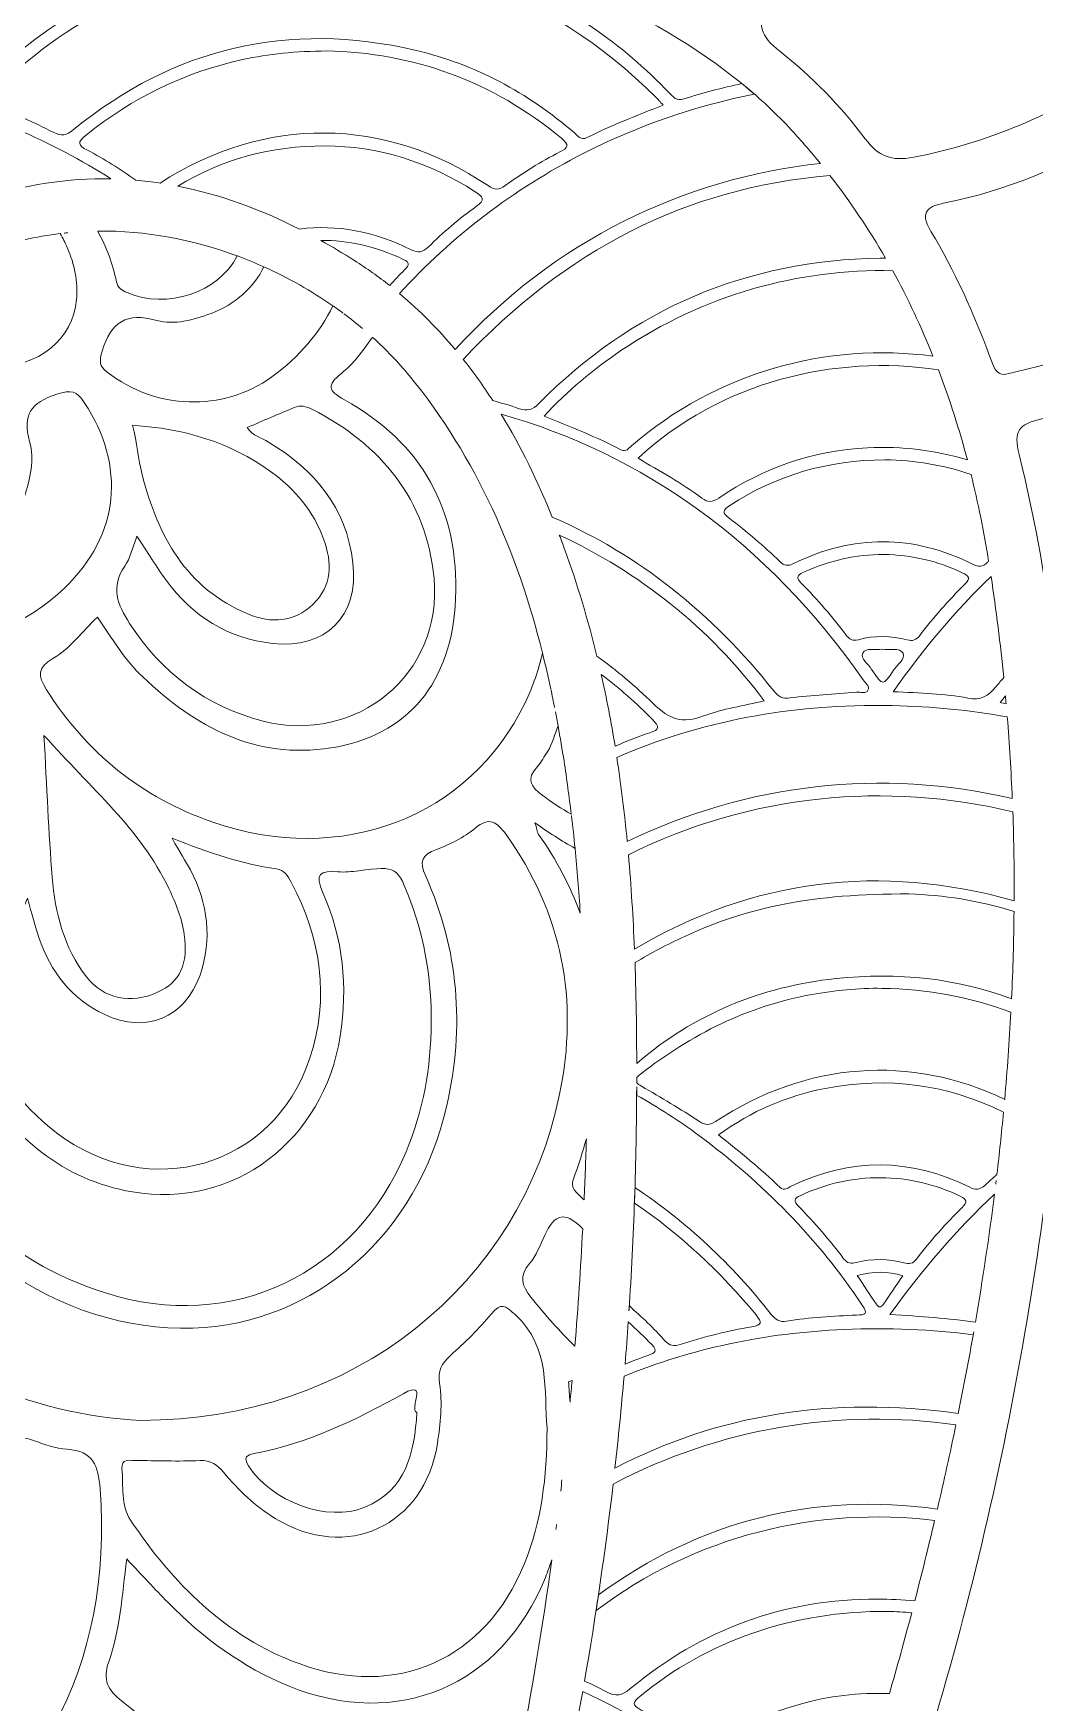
# Model space of a CAD drawing. Extents: x 43 to 1977, y -756 to -266.
# Drawn here: x 237.9 to 303.4, y -613.5 to -504.3 of the extents above; entities that cross this region are included whole.
import ezdxf

# ---------------------------------------------------------------- set-up
doc = ezdxf.new("R2010")
doc.units = 0
doc.header["$MEASUREMENT"] = 0
doc.layers.add('Layer 1', color=7, linetype='Continuous')

# ---------------------------------------------------------------- blocks, each defined once
blk = doc.blocks.new('block 2')
at = {"layer": 'Layer 1', "lineweight": 0}
for points, knots in [([(396.39, -647.33), (389.88, -635.7), (382.91, -624.35), (373.46, -614.88), (367.15, -608.55), (361.46, -601.71), (355.55, -595.05), (346.18, -584.48), (336.35, -574.42), (324.2, -566.94), (322.47, -565.88), (320.72, -565.14), (318.69, -565.27), (317.13, -565.37), (316.17, -564.82), (315.79, -563.23), (315.3, -561.18), (313.93, -560.33), (311.85, -560.49), (310.51, -560.58), (309.14, -560.38), (307.85, -560.64), (305.8, -561.06), (305.25, -560.43), (305.28, -558.37), (305.42, -549.42), (304.5, -540.56), (302.34, -531.86), (301.95, -530.29), (302.35, -529.86), (303.75, -529.54), (308.65, -528.4), (313.2, -526.38), (317.65, -524.08), (319.41, -523.16), (320.13, -521.99), (319.89, -520.04), (319.67, -518.27), (319.84, -516.54), (320.44, -514.79), (326.49, -497.07), (332.96, -479.54), (340.94, -462.57), (342.74, -458.75), (345, -455.77), (348.53, -453.31), (362.49, -443.55), (373.95, -431.49), (381.2, -415.86), (384.47, -408.81), (384.35, -410.4), (378.3, -406.69), (376.18, -405.39), (375.1, -405.7), (373.96, -407.93), (365.8, -423.91), (354.76, -437.7), (341.71, -449.93), (340.49, -451.07), (339.53, -451.33), (337.99, -450.58), (334.59, -448.93), (334.48, -449.04), (332.73, -452.39), (325.48, -466.3), (320.62, -481.1), (316.57, -496.19), (315.52, -500.08), (314.55, -503.99), (313.48, -508.13), (311.31, -505.4), (311.3, -505.39), (308.73, -507), (304.62, -509.58), (300.25, -511.49), (295.45, -512.41), (294, -512.69), (293.14, -512.36), (292.28, -511.21), (290.68, -509.07), (288.8, -507.13), (286.69, -505.48), (285.46, -504.51), (285.17, -503.71), (285.83, -502.15), (287.71, -497.68), (288.78, -492.96), (288.64, -488.09), (288.03, -466.93), (277.73, -451.71), (259.67, -441.37), (258.02, -440.43), (256.92, -439.45), (256.43, -437.52), (255.55, -434.07), (254.23, -430.73), (252.58, -427.57), (251.89, -426.24), (252.1, -425.6), (253.24, -424.75), (266.87, -414.69), (277.51, -401.96), (286.13, -387.51), (297.48, -368.5), (305.05, -348.18), (306.54, -325.91), (307.37, -313.44), (306.04, -301.27), (299.69, -290.19), (291.56, -276), (278.41, -270.64), (262.82, -269.83), (261.99, -269.79), (261.2, -269.94), (260.81, -270.82), (260.44, -271.67), (260.75, -272.38), (261.37, -272.99), (261.75, -273.37), (262.15, -273.73), (262.53, -274.1), (269.79, -281.18), (276.31, -288.82), (280.51, -298.17), (284.01, -305.98), (285.41, -314.09), (283.82, -322.64), (282.69, -322.48), (282.14, -321.72), (281.42, -321.23), (278.41, -319.21), (275.25, -317.67), (271.47, -317.9), (268.25, -318.1), (267.69, -319.01), (269.16, -321.93), (272.76, -329.11), (275.98, -336.45), (277.81, -344.31), (280.82, -357.18), (278.54, -368.87), (269.84, -379.61), (269.39, -378.4), (269.14, -377.56), (268.77, -376.78), (266.23, -371.38), (262.43, -367.55), (256.17, -366.88), (255.2, -366.78), (254.13, -366.82), (253.5, -367.73), (252.83, -368.72), (253.43, -369.59), (253.97, -370.43), (262.45, -383.65), (261.31, -402.28), (247.13, -416.02), (246.04, -417.07), (245.41, -417.04), (244.33, -416.02), (239.47, -411.41), (233.62, -409.02), (226.95, -408.81), (222.5, -408.67), (218.04, -408.7), (213.58, -408.81), (206.81, -408.97), (200.87, -411.36), (195.95, -416.05), (194.82, -417.12), (194.2, -416.98), (193.16, -415.97), (179.26, -402.53), (177.74, -383.97), (186.36, -370.37), (187.78, -368.14), (187.01, -366.81), (184.35, -366.89), (180.98, -366.98), (178.2, -368.49), (175.78, -370.76), (173.26, -373.11), (171.77, -376.09), (170.68, -379.31), (169.64, -379.02), (169.34, -378.2), (168.89, -377.58), (162.12, -368.17), (159.87, -357.78), (162.1, -346.4), (163.81, -337.65), (167.33, -329.59), (171.3, -321.68), (172.6, -319.08), (172.03, -318.15), (169.1, -317.93), (165.33, -317.64), (162.17, -319.17), (159.14, -321.18), (158.36, -321.7), (157.81, -322.66), (156.6, -322.58), (156.45, -321.7), (156.28, -320.83), (156.17, -319.96), (156.07, -319.16), (156.01, -318.36), (155.97, -317.56), (155.46, -305.63), (160.07, -295.5), (166.99, -286.18), (170.35, -281.66), (174.18, -277.55), (178.26, -273.67), (179.03, -272.94), (180, -272.24), (179.54, -270.98), (179.02, -269.52), (177.7, -269.81), (176.57, -269.88), (174.97, -269.98), (173.37, -270.13), (171.78, -270.35), (154.95, -272.67), (143.06, -281.36), (137.24, -297.58), (132.39, -311.08), (132.54, -324.98), (135.38, -338.76), (142.52, -373.37), (158.86, -402.6), (186.97, -424.67), (188.18, -425.62), (188.43, -426.28), (187.69, -427.7), (186, -430.94), (184.72, -434.38), (183.77, -437.91), (183.37, -439.4), (182.63, -440.34), (181.22, -441.05), (176, -443.66), (171.22, -446.99), (167.28, -451.3), (153.69, -466.15), (147.48, -482.86), (154.88, -502.78), (155.28, -503.86), (155.02, -504.38), (154.24, -505.01), (151.94, -506.86), (149.84, -508.94), (148.08, -511.3), (147.19, -512.5), (146.26, -512.65), (144.87, -512.39), (140.15, -511.52), (135.83, -509.7), (131.81, -507.13), (130.02, -505.99), (128.37, -504.81), (127.09, -508.54), (126.57, -506.6), (126.27, -505.51), (125.99, -504.42), (121.53, -486.67), (116.29, -469.2), (107.91, -452.82), (105.97, -449.02), (105.96, -448.95), (102.12, -450.66), (100.79, -451.25), (99.94, -451.18), (98.83, -450.14), (86.64, -438.73), (76.14, -425.98), (68.11, -411.28), (64.09, -403.9), (65.61, -404.95), (58.56, -408.72), (57.09, -409.51), (56.66, -410.46), (57.38, -411.98), (58.62, -414.55), (59.71, -417.19), (61.04, -419.7), (68.94, -434.56), (80.75, -445.78), (94.41, -455.22), (95.88, -456.24), (96.86, -457.44), (97.62, -459), (106.15, -476.4), (113.06, -494.44), (119.21, -512.79), (120.07, -515.36), (120.82, -517.89), (120.51, -520.62), (120.34, -522.17), (121.02, -523.09), (122.35, -523.81), (126.83, -526.26), (131.43, -528.4), (136.44, -529.46), (138.14, -529.82), (138.45, -530.43), (138.03, -532.16), (136.16, -539.71), (135.36, -547.42), (135.11, -555.2), (135.05, -556.97), (135.6, -559.25), (134.71, -560.37), (133.73, -561.59), (131.41, -560.25), (129.66, -560.49), (128.21, -560.69), (126.1, -559.97), (125.54, -561.59), (124.44, -564.82), (122.3, -565.59), (119.29, -565.49), (118.12, -565.45), (117.16, -566.34), (116.18, -566.94), (105.01, -573.74), (95.78, -582.77), (87.13, -592.43), (82.44, -597.68), (78.39, -603.58), (73.27, -608.36), (61.72, -619.15), (52.75, -631.79), (45, -645.42), (42.5, -649.82), (42.52, -649.83), (46.95, -651.99), (47.76, -652.38), (48.55, -652.78), (49.35, -653.17), (52.41, -654.62), (52.66, -654.52), (54.14, -651.37), (60.08, -638.66), (66.78, -626.42), (75.19, -615.14), (76.73, -613.07), (77.75, -612.92), (79.74, -614.46), (82.88, -616.89), (82.96, -616.73), (85.4, -613.61), (96.11, -599.95), (107.77, -587.21), (121.87, -576.93), (123.56, -575.7), (125.17, -573.16), (127.73, -575.79), (128.01, -576.07), (128.77, -575.86), (129.3, -575.94), (130.71, -576.14), (132.12, -576.35), (133.53, -576.6), (135.27, -576.91), (136.13, -577.7), (136.37, -579.74), (138.37, -596.53), (142.37, -612.86), (148.31, -628.7), (148.97, -630.45), (150.51, -632.5), (150.05, -633.89), (149.47, -635.7), (146.68, -635.19), (144.88, -635.6), (142.32, -636.2), (140.86, -637.34), (140.95, -640.05), (141.01, -641.54), (140.08, -642.08), (138.86, -642.36), (136.31, -642.95), (134.46, -644.52), (132.74, -646.41), (128.35, -651.25), (124.47, -656.46), (120.97, -661.96), (110.43, -678.54), (103.23, -696.88), (93.83, -714.07), (88.3, -724.19), (85.54, -735.47), (82.73, -746.63), (82.17, -748.87), (82.83, -750.02), (85.15, -750.3), (86.92, -750.52), (88.68, -750.84), (90.42, -751.23), (92.48, -751.7), (93.39, -750.84), (93.71, -748.87), (94.22, -745.7), (94.82, -742.55), (95.45, -739.41), (97.85, -727.5), (101.07, -715.84), (105.71, -704.6), (106.34, -703.07), (107.02, -702.38), (108.63, -703.28), (109.17, -703.58), (109.82, -703.65), (110.38, -703.93), (112.62, -705.04), (113.86, -704.46), (114.83, -702.04), (118.38, -693.18), (122.51, -684.58), (127.17, -676.25), (132.07, -667.52), (137.51, -659.16), (143.95, -651.49), (144.4, -650.97), (144.73, -649.5), (145.79, -650.58), (146.76, -651.54), (147.69, -651.31), (148.73, -651.1), (150.94, -650.67), (153.16, -650.67), (155.39, -650.71), (157.47, -650.75), (158.74, -651.56), (159.79, -653.47), (164, -661.15), (168.94, -668.35), (174.92, -674.79), (183.52, -684.06), (193.42, -691.21), (206.1, -693.86), (211.04, -694.9), (216.05, -694.24), (221, -694.58), (232.11, -695.34), (242.2, -692.7), (251.48, -686.69), (263.45, -678.94), (272.28, -668.22), (279.02, -655.9), (281.64, -651.11), (284.9, -650.1), (289.58, -650.79), (290.37, -650.91), (291.15, -651.1), (291.95, -651.17), (292.56, -651.23), (293.48, -651.43), (293.74, -651.12), (295.24, -649.31), (295.87, -650.81), (296.66, -651.76), (308.75, -666.31), (317.39, -682.86), (324.76, -700.15), (326.78, -704.9), (326.15, -705.56), (331.77, -703.24), (333.24, -702.63), (334, -702.87), (334.54, -704.43), (335.97, -708.55), (337.64, -712.59), (339.01, -716.73), (342.43, -727.07), (344.74, -737.7), (346.53, -748.43), (346.91, -750.73), (347.79, -751.82), (350.26, -751.17), (351.8, -750.77), (353.4, -750.51), (354.99, -750.33), (357.4, -750.06), (358.18, -748.96), (357.57, -746.54), (355.12, -736.85), (352.68, -727.11), (348.36, -718.09), (341.13, -703), (333.5, -688.09), (325.88, -673.19), (321.48, -664.6), (316.3, -656.48), (310.04, -649.11), (307.51, -646.14), (305.16, -642.91), (300.92, -642.12), (299.94, -641.94), (299.34, -641.22), (299.43, -640.19), (299.7, -637.07), (297.87, -635.96), (295.17, -635.56), (294.12, -635.4), (293.1, -634.93), (292.05, -634.89), (290.06, -634.8), (289.98, -634.04), (290.64, -632.37), (297.26, -615.82), (301.6, -598.68), (303.98, -581.02), (304.53, -576.94), (304.59, -577.02), (308.77, -576.2), (310.33, -575.9), (312.43, -576.6), (313.36, -575.36), (314.72, -573.53), (315.49, -574.64), (316.51, -575.36), (331.47, -586.03), (343.77, -599.37), (355.02, -613.75), (357.36, -616.74), (357.34, -616.75), (360.54, -614.56), (360.84, -614.36), (361.17, -614.2), (361.42, -613.96), (362.7, -612.72), (363.55, -613.1), (364.56, -614.44), (368.14, -619.23), (371.55, -624.13), (374.64, -629.24), (378.85, -636.19), (382.56, -643.4), (386.02, -650.74), (387.9, -654.71), (387.89, -654.72), (391.91, -652.76), (392.95, -652.25), (393.96, -651.67), (395.03, -651.23), (397, -650.42), (397.54, -649.37), (396.39, -647.33)], [0, 0, 0, 0, 1, 1, 1, 2, 2, 2, 3, 3, 3, 4, 4, 4, 5, 5, 5, 6, 6, 6, 7, 7, 7, 8, 8, 8, 9, 9, 9, 10, 10, 10, 11, 11, 11, 12, 12, 12, 13, 13, 13, 14, 14, 14, 15, 15, 15, 16, 16, 16, 17, 17, 17, 18, 18, 18, 19, 19, 19, 20, 20, 20, 21, 21, 21, 22, 22, 22, 23, 23, 23, 24, 24, 24, 25, 25, 25, 26, 26, 26, 27, 27, 27, 28, 28, 28, 29, 29, 29, 30, 30, 30, 31, 31, 31, 32, 32, 32, 33, 33, 33, 34, 34, 34, 35, 35, 35, 36, 36, 36, 37, 37, 37, 38, 38, 38, 39, 39, 39, 40, 40, 40, 41, 41, 41, 42, 42, 42, 43, 43, 43, 44, 44, 44, 45, 45, 45, 46, 46, 46, 47, 47, 47, 48, 48, 48, 49, 49, 49, 50, 50, 50, 51, 51, 51, 52, 52, 52, 53, 53, 53, 54, 54, 54, 55, 55, 55, 56, 56, 56, 57, 57, 57, 58, 58, 58, 59, 59, 59, 60, 60, 60, 61, 61, 61, 62, 62, 62, 63, 63, 63, 64, 64, 64, 65, 65, 65, 66, 66, 66, 67, 67, 67, 68, 68, 68, 69, 69, 69, 70, 70, 70, 71, 71, 71, 72, 72, 72, 73, 73, 73, 74, 74, 74, 75, 75, 75, 76, 76, 76, 77, 77, 77, 78, 78, 78, 79, 79, 79, 80, 80, 80, 81, 81, 81, 82, 82, 82, 83, 83, 83, 84, 84, 84, 85, 85, 85, 86, 86, 86, 87, 87, 87, 88, 88, 88, 89, 89, 89, 90, 90, 90, 91, 91, 91, 92, 92, 92, 93, 93, 93, 94, 94, 94, 95, 95, 95, 96, 96, 96, 97, 97, 97, 98, 98, 98, 99, 99, 99, 100, 100, 100, 101, 101, 101, 102, 102, 102, 103, 103, 103, 104, 104, 104, 105, 105, 105, 106, 106, 106, 107, 107, 107, 108, 108, 108, 109, 109, 109, 110, 110, 110, 111, 111, 111, 112, 112, 112, 113, 113, 113, 114, 114, 114, 115, 115, 115, 116, 116, 116, 117, 117, 117, 118, 118, 118, 119, 119, 119, 120, 120, 120, 121, 121, 121, 122, 122, 122, 123, 123, 123, 124, 124, 124, 125, 125, 125, 126, 126, 126, 127, 127, 127, 128, 128, 128, 129, 129, 129, 130, 130, 130, 131, 131, 131, 132, 132, 132, 133, 133, 133, 134, 134, 134, 135, 135, 135, 136, 136, 136, 137, 137, 137, 138, 138, 138, 139, 139, 139, 140, 140, 140, 141, 141, 141, 142, 142, 142, 143, 143, 143, 144, 144, 144, 145, 145, 145, 146, 146, 146, 147, 147, 147, 148, 148, 148, 149, 149, 149, 150, 150, 150, 151, 151, 151, 152, 152, 152, 153, 153, 153, 154, 154, 154, 155, 155, 155, 156, 156, 156, 157, 157, 157, 158, 158, 158, 159, 159, 159, 160, 160, 160, 161, 161, 161, 162, 162, 162, 163, 163, 163, 164, 164, 164, 165, 165, 165, 166, 166, 166, 167, 167, 167, 168, 168, 168, 169, 169, 169, 170, 170, 170, 171, 171, 171, 172, 172, 172, 173, 173, 173, 174, 174, 174, 175, 175, 175, 176, 176, 176, 177, 177, 177, 178, 178, 178, 179, 179, 179, 180, 180, 180, 181, 181, 181, 182, 182, 182, 183, 183, 183, 183]), ([(297.6, -515.38), (301.47, -514.59), (305.09, -513.09), (308.47, -511.08), (309.86, -510.25), (310.53, -510.26), (311.27, -511.84), (311.89, -513.19), (312.11, -515.44), (314.15, -515.18), (316.33, -514.9), (315.95, -512.53), (316.31, -511.02), (320.56, -493.35), (325.34, -475.85), (333.1, -459.32), (333.78, -457.87), (334.6, -456.48), (335.2, -455), (335.78, -453.56), (336.48, -453.67), (337.85, -454.06), (340.61, -454.83), (340.51, -455.96), (339.37, -458.26), (330.3, -476.56), (323.32, -495.7), (316.83, -515.04), (316.63, -515.62), (316.36, -516.3), (316.49, -516.85), (317.35, -520.49), (315.1, -521.83), (312.28, -523.01), (308.82, -524.45), (305.35, -525.79), (301.38, -526.61), (300.83, -526.68), (300.65, -526.05), (300.43, -525.46), (299.39, -522.61), (298.13, -519.86), (296.58, -517.26), (295.76, -515.89), (296.43, -515.61), (297.6, -515.38)], [0, 0, 0, 0, 1, 1, 1, 2, 2, 2, 3, 3, 3, 4, 4, 4, 5, 5, 5, 6, 6, 6, 7, 7, 7, 8, 8, 8, 9, 9, 9, 10, 10, 10, 11, 11, 11, 12, 12, 12, 13, 13, 13, 14, 14, 14, 15, 15, 15, 15]), ([(284.21, -507.6), (282.92, -507.87), (281.66, -508.2), (280.42, -508.6), (279.94, -508.76), (279.73, -508.48), (279.47, -508.21), (276.39, -504.97), (272.78, -502.5), (268.64, -500.79), (256.97, -495.97), (243.32, -498.76), (234.46, -507.81), (233.94, -508.34), (233.53, -508.51), (232.81, -508.25), (231.52, -507.79), (230.18, -507.48), (228.83, -507.22), (227.72, -507), (227.72, -506.99), (228.42, -506.15), (229.36, -505.03), (230.35, -503.99), (231.39, -503.01), (231.38, -503.01), (231.37, -503.02), (231.36, -503.02), (231.9, -502.77), (232.44, -502.52), (232.97, -502.24), (250.71, -492.79), (272.56, -498.1), (284.21, -507.6)], [0, 0, 0, 0, 1, 1, 1, 2, 2, 2, 3, 3, 3, 4, 4, 4, 5, 5, 5, 6, 6, 6, 7, 7, 7, 8, 8, 8, 9, 9, 9, 10, 10, 10, 11, 11, 11, 11]), ([(262.84, -505.41), (254.57, -503.49), (247.11, -505.24), (240.53, -510.6), (240.06, -510.99), (239.73, -511.06), (239.19, -510.78), (237.94, -510.11), (236.62, -509.55), (235.27, -509.09), (234.57, -508.85), (234.73, -508.66), (235.13, -508.27), (240.06, -503.4), (245.93, -500.39), (252.82, -499.57), (262.83, -498.38), (271.44, -501.4), (278.61, -508.5), (278.74, -508.63), (278.86, -508.77), (279.07, -509.01), (277.32, -509.68), (275.67, -510.33), (274.09, -511.13), (273.68, -511.34), (273.49, -511.01), (273.27, -510.82), (270.22, -508.19), (266.76, -506.32), (262.84, -505.41)], [0, 0, 0, 0, 1, 1, 1, 2, 2, 2, 3, 3, 3, 4, 4, 4, 5, 5, 5, 6, 6, 6, 7, 7, 7, 8, 8, 8, 9, 9, 9, 10, 10, 10, 10]), ([(246.18, -514.1), (246.18, -514.1), (246.18, -514.1), (246.18, -514.1), (245.65, -514.02), (245.12, -513.95), (244.59, -513.91), (243.58, -513.19), (242.54, -512.53), (241.44, -511.96), (240.8, -511.63), (240.75, -511.44), (241.34, -510.96), (244.38, -508.53), (247.76, -506.87), (251.56, -506.03), (253.3, -505.65), (255.06, -505.48), (257.08, -505.46), (262.69, -505.57), (267.9, -507.42), (272.42, -511.17), (272.97, -511.63), (272.87, -511.79), (272.31, -512.07), (271.07, -512.71), (269.88, -513.44), (268.75, -514.27), (268.33, -514.57), (268.05, -514.56), (267.62, -514.27), (260.89, -509.74), (253.03, -509.68), (246.18, -514.1)], [0, 0, 0, 0, 1, 1, 1, 2, 2, 2, 3, 3, 3, 4, 4, 4, 5, 5, 5, 6, 6, 6, 7, 7, 7, 8, 8, 8, 9, 9, 9, 10, 10, 10, 11, 11, 11, 11]), ([(216.63, -507.24), (216.63, -507.24), (216.63, -507.24), (216.63, -507.24), (219.21, -508.3), (221.54, -508.4), (223.98, -507.3), (228.39, -507.75), (232.68, -508.8), (236.8, -510.57), (238.98, -511.51), (241.03, -512.59), (242.97, -513.82), (242.97, -513.82), (242.97, -513.82), (242.97, -513.82), (240.17, -513.77), (237.32, -514.19), (234.4, -515.17), (225.62, -511.57), (216.66, -511.27), (207.63, -514.34), (206.95, -514.57), (206.29, -514.82), (205.63, -515.09), (202.65, -514.16), (199.73, -513.78), (196.9, -513.84), (198.42, -512.88), (200, -512), (201.64, -511.2), (206.39, -508.89), (211.41, -507.67), (216.63, -507.24)], [0, 0, 0, 0, 1, 1, 1, 2, 2, 2, 3, 3, 3, 4, 4, 4, 5, 5, 5, 6, 6, 6, 7, 7, 7, 8, 8, 8, 9, 9, 9, 10, 10, 10, 11, 11, 11, 11]), ([(287.47, -510.65), (288.13, -511.36), (288.75, -512.09), (289.35, -512.82), (280.46, -513.78), (271.93, -517.89), (265.48, -524.99), (265.48, -524.99), (265.48, -524.99), (265.48, -524.99), (264.38, -523.68), (263.17, -522.45), (261.83, -521.32), (261.83, -521.32), (261.83, -521.32), (261.83, -521.32), (265.25, -517.59), (269.26, -514.52), (273.88, -512.15), (277.42, -510.34), (281.14, -509.08), (285.02, -508.28), (284.76, -508.05), (284.49, -507.82), (284.22, -507.6), (285.42, -508.58), (286.51, -509.6), (287.47, -510.65)], [0, 0, 0, 0, 1, 1, 1, 2, 2, 2, 3, 3, 3, 4, 4, 4, 5, 5, 5, 6, 6, 6, 7, 7, 7, 8, 8, 8, 9, 9, 9, 9]), ([(255.29, -517.11), (252.68, -515.79), (250.03, -514.83), (247.34, -514.3), (250.24, -512.56), (253.4, -511.66), (256.97, -511.67), (260.43, -511.69), (263.75, -512.7), (266.78, -514.67), (267.29, -515), (267.48, -515.2), (266.85, -515.64), (265.72, -516.42), (264.69, -517.33), (263.71, -518.29), (263.34, -518.64), (263.07, -518.69), (262.6, -518.46), (260.17, -517.25), (257.73, -516.8), (255.29, -517.11)], [0, 0, 0, 0, 1, 1, 1, 2, 2, 2, 3, 3, 3, 4, 4, 4, 5, 5, 5, 6, 6, 6, 7, 7, 7, 7]), ([(293.61, -519.01), (293.49, -519.01), (293.37, -519.01), (293.25, -519.01), (284.53, -519.15), (277.07, -522.31), (270.94, -528.52), (270.51, -528.95), (270.18, -529.04), (269.62, -528.84), (269.07, -528.65), (268.5, -528.48), (267.93, -528.33), (267.33, -527.4), (266.69, -526.49), (266, -525.63), (266, -525.63), (266, -525.63), (266, -525.63), (272.65, -518.53), (280.57, -514.39), (289.97, -513.61), (291.33, -515.35), (292.53, -517.15), (293.61, -519.01)], [0, 0, 0, 0, 1, 1, 1, 2, 2, 2, 3, 3, 3, 4, 4, 4, 5, 5, 5, 6, 6, 6, 7, 7, 7, 8, 8, 8, 8]), ([(239.9, -517.38), (239.98, -517.37), (240.06, -517.36), (240.15, -517.35), (240.06, -517.36), (239.98, -517.37), (239.9, -517.38)], [0, 0, 0, 0, 1, 1, 1, 2, 2, 2, 2]), ([(251.23, -518.87), (250.01, -521.24), (246.64, -522.39), (244.03, -521.26), (243.68, -521.11), (243.42, -520.97), (243.33, -520.56), (243.09, -519.39), (242.69, -518.28), (242.1, -517.24), (245.26, -517.2), (248.36, -517.81), (251.23, -518.87)], [0, 0, 0, 0, 1, 1, 1, 2, 2, 2, 3, 3, 3, 4, 4, 4, 4]), ([(233.89, -521.24), (234.34, -521.63), (234.89, -521.71), (235.44, -521.44), (235.96, -521.2), (236.16, -520.77), (236.15, -520.08), (236.09, -519.93), (236.05, -519.59), (235.86, -519.38), (235.58, -519.06), (235.27, -518.77), (234.95, -518.5), (236.5, -517.95), (238.08, -517.6), (239.65, -517.41), (239.82, -517.7), (239.97, -518), (240.11, -518.32), (240.59, -519.41), (240.83, -520.53), (240.72, -521.72), (240.48, -524.28), (238.32, -526.17), (235.1, -526.15), (233.05, -526.06), (231.02, -524.82), (229.35, -522.94), (229.07, -522.63), (228.81, -522.3), (228.57, -521.97), (228.81, -521.8), (229.05, -521.63), (229.29, -521.46), (230.33, -520.71), (231.39, -520.08), (232.47, -519.55), (232.89, -520.16), (233.33, -520.74), (233.89, -521.24)], [0, 0, 0, 0, 1, 1, 1, 2, 2, 2, 3, 3, 3, 4, 4, 4, 5, 5, 5, 6, 6, 6, 7, 7, 7, 8, 8, 8, 9, 9, 9, 10, 10, 10, 11, 11, 11, 12, 12, 12, 13, 13, 13, 13]), ([(261.19, -520.8), (260.46, -520.23), (259.7, -519.68), (258.89, -519.17), (258.16, -518.7), (257.42, -518.26), (256.68, -517.85), (258.48, -517.83), (260.28, -518.24), (262.08, -519.09), (262.52, -519.3), (262.48, -519.46), (262.17, -519.77), (261.83, -520.11), (261.51, -520.45), (261.19, -520.8), (261.19, -520.8), (261.19, -520.8), (261.19, -520.8)], [0, 0, 0, 0, 1, 1, 1, 2, 2, 2, 3, 3, 3, 4, 4, 4, 5, 5, 5, 6, 6, 6, 6]), ([(251.24, -518.87), (251.82, -519.09), (252.4, -519.33), (252.97, -519.58), (252.4, -519.33), (251.82, -519.09), (251.24, -518.87)], [0, 0, 0, 0, 1, 1, 1, 2, 2, 2, 2]), ([(252.97, -519.58), (254.58, -520.3), (256.09, -521.17), (257.48, -522.13), (256.61, -523.87), (255.31, -525.46), (253.49, -526.77), (250.23, -529.1), (245.89, -528.92), (242.73, -526.47), (242.19, -526.05), (242.21, -525.75), (242.4, -525.09), (242.97, -523.19), (243.97, -522.53), (245.96, -523.08), (247.12, -523.4), (248.37, -523.06), (249.52, -522.62), (251.13, -522.01), (252.31, -520.92), (252.97, -519.58)], [0, 0, 0, 0, 1, 1, 1, 2, 2, 2, 3, 3, 3, 4, 4, 4, 5, 5, 5, 6, 6, 6, 7, 7, 7, 7]), ([(296.71, -525.42), (289.77, -524.5), (282.54, -526.48), (277, -531.29), (276.81, -531.45), (276.64, -531.71), (276.31, -531.54), (274.71, -530.71), (273.04, -530.05), (271.28, -529.35), (272.83, -527.66), (274.51, -526.28), (276.31, -525.06), (281.72, -521.41), (287.93, -519.7), (294.08, -519.83), (295.07, -521.64), (295.94, -523.51), (296.71, -525.42)], [0, 0, 0, 0, 1, 1, 1, 2, 2, 2, 3, 3, 3, 4, 4, 4, 5, 5, 5, 6, 6, 6, 6]), ([(257.52, -522.16), (257.73, -522.3), (257.93, -522.45), (258.13, -522.6), (257.93, -522.45), (257.73, -522.3), (257.52, -522.16)], [0, 0, 0, 0, 1, 1, 1, 2, 2, 2, 2]), ([(258.2, -522.65), (258.62, -522.97), (259.03, -523.29), (259.42, -523.62), (259.03, -523.29), (258.62, -522.97), (258.2, -522.65)], [0, 0, 0, 0, 1, 1, 1, 2, 2, 2, 2]), ([(271.18, -544.83), (270.93, -545.92), (270.56, -547), (270.06, -548.05), (266.44, -555.6), (258.02, -558.82), (249.57, -555.87), (244.97, -554.27), (241.38, -551.37), (238.76, -547.24), (238.18, -546.33), (238.16, -545.76), (239.17, -545.19), (240.31, -544.54), (241.08, -543.42), (242.09, -542.49), (243.04, -543.88), (243.86, -545.28), (245.05, -546.4), (248.49, -549.67), (252.41, -551.81), (257.34, -551.04), (262.39, -550.24), (265.27, -546.77), (265.5, -541.27), (265.74, -535.48), (263.31, -531.09), (258.23, -528.27), (257.15, -527.67), (257.05, -527.35), (258.03, -526.55), (258.8, -525.93), (259.43, -525.09), (260.01, -524.27), (260.03, -524.24), (260.05, -524.22), (260.07, -524.19), (260.95, -524.99), (261.76, -525.82), (262.47, -526.69), (266.93, -532.14), (269.54, -538.29), (271.18, -544.83)], [0, 0, 0, 0, 1, 1, 1, 2, 2, 2, 3, 3, 3, 4, 4, 4, 5, 5, 5, 6, 6, 6, 7, 7, 7, 8, 8, 8, 9, 9, 9, 10, 10, 10, 11, 11, 11, 12, 12, 12, 13, 13, 13, 14, 14, 14, 14]), ([(292.43, -531.41), (288.88, -531.58), (285.64, -532.7), (282.71, -534.7), (282.27, -534.99), (282.01, -535.01), (281.59, -534.7), (280.28, -533.73), (278.85, -532.92), (277.43, -532.1), (282.8, -527.12), (290.21, -525.29), (297.07, -526.31), (297.8, -528.23), (298.43, -530.2), (298.96, -532.21), (296.89, -531.57), (294.71, -531.31), (292.43, -531.41)], [0, 0, 0, 0, 1, 1, 1, 2, 2, 2, 3, 3, 3, 4, 4, 4, 5, 5, 5, 6, 6, 6, 6]), ([(241.22, -528.45), (243.97, -532.58), (243.53, -537.13), (239.95, -540.56), (237.39, -543.01), (234.28, -544.18), (231.31, -544.3), (225.81, -544.32), (222.17, -541.21), (221.36, -536.33), (221.26, -535.68), (221.35, -535.4), (222.03, -535.1), (223.63, -534.37), (224.89, -534.04), (225.87, -536.05), (226.36, -537.07), (227.48, -537.7), (228.53, -538.24), (232.11, -540.08), (236.09, -538.44), (237.32, -534.6), (237.7, -533.43), (237.97, -532.18), (237.65, -531.01), (237.16, -529.24), (237.73, -528.48), (239.43, -527.91), (240.38, -527.59), (240.73, -527.7), (241.22, -528.45)], [0, 0, 0, 0, 1, 1, 1, 2, 2, 2, 3, 3, 3, 4, 4, 4, 5, 5, 5, 6, 6, 6, 7, 7, 7, 8, 8, 8, 9, 9, 9, 10, 10, 10, 10]), ([(244.67, -537.19), (245.37, -538.25), (245.93, -539.19), (246.57, -540.07), (248.3, -542.43), (250.6, -543.87), (253.53, -544.21), (257, -544.61), (259.19, -542.41), (258.79, -538.94), (258.36, -535.32), (256.28, -532.85), (253.27, -531.04), (252.81, -530.76), (252.24, -530.63), (251.87, -530.09), (252.91, -529.64), (253.93, -529.21), (254.94, -528.78), (255.36, -528.6), (255.74, -528.71), (256.11, -528.89), (260.65, -531.22), (263.59, -534.79), (264.09, -539.94), (264.68, -546.21), (259.01, -550.85), (252.91, -549.28), (249.17, -548.31), (246.29, -546.13), (244.19, -542.9), (243.4, -541.68), (242.93, -540.52), (243.87, -539.15), (244.23, -538.63), (244.37, -537.96), (244.67, -537.19)], [0, 0, 0, 0, 1, 1, 1, 2, 2, 2, 3, 3, 3, 4, 4, 4, 5, 5, 5, 6, 6, 6, 7, 7, 7, 8, 8, 8, 9, 9, 9, 10, 10, 10, 11, 11, 11, 12, 12, 12, 12]), ([(292.15, -546.59), (292.29, -546.79), (292.61, -547.01), (292.46, -547.27), (292.32, -547.51), (291.97, -547.37), (291.71, -547.39), (290.26, -547.51), (288.81, -547.59), (287.37, -547.77), (286.86, -547.84), (286.6, -547.69), (286.3, -547.31), (282.27, -542.23), (277.45, -538.38), (271.82, -535.94), (271.82, -535.94), (271.82, -535.94), (271.82, -535.94), (270.87, -533.6), (269.78, -531.34), (268.49, -529.22), (277.67, -531.81), (285.81, -537.51), (292.15, -546.59)], [0, 0, 0, 0, 1, 1, 1, 2, 2, 2, 3, 3, 3, 4, 4, 4, 5, 5, 5, 6, 6, 6, 7, 7, 7, 8, 8, 8, 8]), ([(244.38, -529.94), (247.77, -530.16), (250.76, -531.05), (253.4, -532.96), (255, -534.12), (256.23, -535.57), (256.89, -537.43), (257.43, -538.93), (257.44, -540.42), (256.18, -541.64), (254.93, -542.85), (253.45, -542.9), (251.95, -542.29), (247.87, -540.61), (246.03, -537.15), (245, -533.15), (244.75, -532.15), (244.67, -531.07), (244.38, -529.94)], [0, 0, 0, 0, 1, 1, 1, 2, 2, 2, 3, 3, 3, 4, 4, 4, 5, 5, 5, 6, 6, 6, 6]), ([(299.2, -533.15), (299.66, -535.01), (300.04, -536.9), (300.35, -538.83), (300.33, -538.85), (300.3, -538.87), (300.28, -538.89), (299.95, -539.22), (299.69, -539.22), (299.3, -539.02), (295.41, -537.08), (291.5, -537.07), (287.6, -538.98), (287.23, -539.16), (286.99, -539.15), (286.69, -538.85), (285.65, -537.83), (284.55, -536.89), (283.39, -536.02), (282.91, -535.66), (282.96, -535.49), (283.43, -535.18), (286.49, -533.2), (289.84, -532.21), (293.57, -532.2), (295.51, -532.22), (297.4, -532.54), (299.2, -533.15)], [0, 0, 0, 0, 1, 1, 1, 2, 2, 2, 3, 3, 3, 4, 4, 4, 5, 5, 5, 6, 6, 6, 7, 7, 7, 8, 8, 8, 9, 9, 9, 9]), ([(274.74, -545.04), (274.17, -542.7), (273.48, -540.38), (272.64, -538.09), (272.53, -537.76), (272.41, -537.44), (272.28, -537.12), (272.28, -537.12), (272.28, -537.12), (272.28, -537.12), (277.46, -539.53), (282.1, -543.16), (285.68, -547.96), (284.34, -548.28), (282.97, -548.48), (281.71, -548.95), (280.33, -549.46), (279.49, -549.19), (278.41, -548.13), (277.24, -546.99), (276.02, -545.96), (274.74, -545.04), (274.74, -545.04), (274.74, -545.04), (274.74, -545.04)], [0, 0, 0, 0, 1, 1, 1, 2, 2, 2, 3, 3, 3, 4, 4, 4, 5, 5, 5, 6, 6, 6, 7, 7, 7, 8, 8, 8, 8]), ([(291.83, -543.96), (291.45, -544.07), (291.24, -543.93), (291.02, -543.64), (290.13, -542.46), (289.16, -541.34), (288.12, -540.28), (287.77, -539.93), (287.78, -539.77), (288.25, -539.55), (289.93, -538.76), (291.71, -538.4), (293.49, -538.38), (295.33, -538.44), (297.02, -538.81), (298.62, -539.58), (299.07, -539.8), (299.19, -539.95), (298.77, -540.36), (297.72, -541.39), (296.75, -542.51), (295.84, -543.68), (295.61, -543.99), (295.38, -544.07), (295.02, -543.97), (293.96, -543.69), (292.89, -543.68), (291.83, -543.96)], [0, 0, 0, 0, 1, 1, 1, 2, 2, 2, 3, 3, 3, 4, 4, 4, 5, 5, 5, 6, 6, 6, 7, 7, 7, 8, 8, 8, 9, 9, 9, 9]), ([(300.85, -547.02), (300.31, -547.67), (299.85, -547.95), (298.98, -547.78), (297.46, -547.49), (295.9, -547.44), (294.11, -547.36), (296.08, -544.56), (298.21, -542.04), (300.51, -539.82), (300.84, -542.03), (301.12, -544.24), (301.34, -546.44), (301.17, -546.63), (301.01, -546.82), (300.85, -547.02)], [0, 0, 0, 0, 1, 1, 1, 2, 2, 2, 3, 3, 3, 4, 4, 4, 5, 5, 5, 5]), ([(292.12, -544.84), (292.33, -544.45), (292.96, -544.66), (293.39, -544.57), (293.86, -544.66), (294.53, -544.45), (294.75, -544.85), (294.95, -545.22), (294.37, -545.6), (294.13, -545.96), (293.45, -547), (293.43, -546.99), (292.73, -545.96), (292.72, -545.94), (292.7, -545.92), (292.69, -545.9), (292.49, -545.53), (291.93, -545.19), (292.12, -544.84)], [0, 0, 0, 0, 1, 1, 1, 2, 2, 2, 3, 3, 3, 4, 4, 4, 5, 5, 5, 6, 6, 6, 6]), ([(271.18, -544.83), (271.37, -545.61), (271.56, -546.39), (271.72, -547.18), (271.56, -546.39), (271.37, -545.61), (271.18, -544.83)], [0, 0, 0, 0, 1, 1, 1, 2, 2, 2, 2]), ([(275.93, -550.93), (275.67, -549.35), (275.37, -547.79), (275.02, -546.23), (276.19, -547.12), (277.32, -548.1), (278.38, -549.18), (278.86, -549.66), (278.84, -549.83), (278.19, -550.05), (277.42, -550.31), (276.67, -550.6), (275.93, -550.93), (275.93, -550.93), (275.93, -550.93), (275.93, -550.93)], [0, 0, 0, 0, 1, 1, 1, 2, 2, 2, 3, 3, 3, 4, 4, 4, 5, 5, 5, 5]), ([(271.73, -547.21), (271.81, -547.61), (271.89, -548), (271.97, -548.39), (271.89, -548), (271.81, -547.61), (271.73, -547.21)], [0, 0, 0, 0, 1, 1, 1, 2, 2, 2, 2]), ([(301.45, -547.63), (301.46, -547.8), (301.48, -547.98), (301.49, -548.15), (301.36, -548.12), (301.23, -548.09), (301.1, -548.06), (301.21, -547.91), (301.33, -547.77), (301.45, -547.63)], [0, 0, 0, 0, 1, 1, 1, 2, 2, 2, 3, 3, 3, 3]), ([(272.03, -548.67), (272.09, -548.98), (272.14, -549.29), (272.2, -549.6), (272.14, -549.29), (272.09, -548.98), (272.03, -548.67)], [0, 0, 0, 0, 1, 1, 1, 2, 2, 2, 2]), ([(276.72, -557.16), (276.55, -555.32), (276.32, -553.49), (276.04, -551.66), (276.04, -551.66), (276.04, -551.66), (276.04, -551.66), (281.44, -549.31), (287.43, -548.14), (294.05, -548.27), (296.66, -548.32), (299.16, -548.57), (301.57, -549.01), (301.71, -550.79), (301.82, -552.57), (301.89, -554.35), (293.38, -552.34), (284.48, -553.38), (276.72, -557.16)], [0, 0, 0, 0, 1, 1, 1, 2, 2, 2, 3, 3, 3, 4, 4, 4, 5, 5, 5, 6, 6, 6, 6]), ([(271.21, -554.16), (270.42, -553.59), (270.06, -553.08), (270.85, -552.26), (271.12, -551.97), (271.29, -551.58), (271.52, -551.25), (271.83, -550.78), (271.98, -550.13), (272.2, -549.6), (272.34, -550.37), (272.47, -551.14), (272.59, -551.91), (272.77, -553.07), (272.92, -554.22), (273.06, -555.38), (272.43, -555.01), (271.81, -554.61), (271.21, -554.16)], [0, 0, 0, 0, 1, 1, 1, 2, 2, 2, 3, 3, 3, 4, 4, 4, 5, 5, 5, 6, 6, 6, 6]), ([(238.59, -550.22), (241.65, -553.66), (244.9, -556.36), (246.75, -560.23), (247.21, -561.19), (247.61, -562.17), (247.76, -563.24), (248.04, -565.15), (247.49, -566.36), (246.01, -567.02), (244.26, -567.81), (242.5, -567.46), (241.36, -566), (239.88, -564.09), (239.32, -561.83), (239.13, -559.49), (238.89, -556.57), (238.78, -553.64), (238.59, -550.22)], [0, 0, 0, 0, 1, 1, 1, 2, 2, 2, 3, 3, 3, 4, 4, 4, 5, 5, 5, 6, 6, 6, 6]), ([(277.19, -564.2), (277.19, -564.2), (277.19, -564.2), (277.19, -564.2), (277.11, -562.14), (276.98, -560.08), (276.8, -558.02), (284.76, -554.05), (293.68, -553.22), (301.93, -555.22), (302, -557.16), (302.03, -559.1), (302.02, -561.03), (293.25, -558.57), (284.94, -559.6), (277.19, -564.2)], [0, 0, 0, 0, 1, 1, 1, 2, 2, 2, 3, 3, 3, 4, 4, 4, 5, 5, 5, 5]), ([(272.3, -573.69), (269.76, -586.08), (258.84, -595.02), (244.92, -595.01), (237.7, -594.64), (230.33, -591.75), (225.18, -584.47), (223.39, -581.95), (222.42, -579.1), (221.89, -576.06), (221.7, -574.96), (222.02, -574.51), (223.12, -574.37), (224.02, -574.26), (224.95, -574.05), (225.74, -573.64), (226.91, -573.03), (227.24, -573.52), (227.64, -574.56), (230.93, -583.21), (239.65, -589.26), (248.32, -588.98), (256.33, -588.71), (263.03, -582.84), (264.93, -574.41), (266.09, -569.27), (265.71, -564.25), (263.55, -559.43), (263.1, -558.43), (263.29, -558.05), (264.25, -557.68), (265.14, -557.34), (266.04, -556.9), (266.76, -556.3), (267.72, -555.51), (268.19, -555.86), (268.8, -556.7), (272.49, -561.85), (273.56, -567.54), (272.3, -573.69)], [0, 0, 0, 0, 1, 1, 1, 2, 2, 2, 3, 3, 3, 4, 4, 4, 5, 5, 5, 6, 6, 6, 7, 7, 7, 8, 8, 8, 9, 9, 9, 10, 10, 10, 11, 11, 11, 12, 12, 12, 13, 13, 13, 13]), ([(273.07, -555.46), (273.16, -556.17), (273.24, -556.88), (273.31, -557.61), (273.24, -556.88), (273.16, -556.17), (273.07, -555.46)], [0, 0, 0, 0, 1, 1, 1, 2, 2, 2, 2]), ([(270.93, -556.69), (270.86, -556.59), (270.85, -556.43), (270.69, -555.93), (271.56, -556.56), (272.43, -557.11), (273.31, -557.61), (273.45, -559), (273.56, -560.4), (273.65, -561.84), (272.99, -560.05), (272.08, -558.33), (270.93, -556.69)], [0, 0, 0, 0, 1, 1, 1, 2, 2, 2, 3, 3, 3, 4, 4, 4, 4]), ([(242.56, -568.48), (245.22, -569.75), (247.82, -568.68), (248.79, -565.9), (249.6, -563.53), (249.32, -561.22), (248.16, -559.01), (247.85, -558.43), (247.5, -557.88), (246.96, -556.95), (249.4, -557.89), (251.53, -558.64), (253.78, -558.94), (254.29, -559.01), (254.53, -559.4), (254.75, -559.81), (256.72, -563.51), (257.29, -567.38), (255.95, -571.38), (253.57, -578.48), (245.49, -580.81), (239.41, -576.2), (236.93, -574.32), (235.22, -571.87), (234.18, -568.93), (233.87, -568.06), (233.87, -567.35), (234.48, -566.55), (235.72, -564.91), (236.55, -563), (237.51, -560.87), (237.81, -561.92), (238.01, -562.69), (238.26, -563.44), (239.01, -565.69), (240.39, -567.45), (242.56, -568.48)], [0, 0, 0, 0, 1, 1, 1, 2, 2, 2, 3, 3, 3, 4, 4, 4, 5, 5, 5, 6, 6, 6, 7, 7, 7, 8, 8, 8, 9, 9, 9, 10, 10, 10, 11, 11, 11, 12, 12, 12, 12]), ([(229.34, -571.73), (230.42, -571.02), (231.42, -569.49), (232.42, -569.52), (233.3, -569.55), (233.47, -571.57), (234.14, -572.63), (236.58, -576.46), (239.79, -579.29), (244.37, -580.07), (251.01, -581.2), (256.88, -576.71), (257.96, -569.88), (258.46, -566.65), (258.15, -563.51), (256.83, -560.52), (256.27, -559.26), (256.66, -559.05), (257.81, -559.14), (258.26, -559.18), (258.72, -559.13), (259.17, -559.07), (261.68, -558.76), (261.69, -558.75), (262.57, -561.13), (263.52, -563.67), (263.93, -566.31), (263.91, -569.02), (263.89, -571.93), (263.39, -574.74), (262.27, -577.44), (258.92, -585.47), (250.89, -589.32), (242.62, -586.68), (235.94, -584.55), (231.44, -579.99), (228.86, -573.51), (228.56, -572.75), (228.56, -572.24), (229.34, -571.73)], [0, 0, 0, 0, 1, 1, 1, 2, 2, 2, 3, 3, 3, 4, 4, 4, 5, 5, 5, 6, 6, 6, 7, 7, 7, 8, 8, 8, 9, 9, 9, 10, 10, 10, 11, 11, 11, 12, 12, 12, 13, 13, 13, 13]), ([(290.35, -566.12), (285.47, -566.65), (281.08, -568.45), (277.34, -571.67), (277.34, -570.74), (277.33, -569.81), (277.32, -568.88), (277.3, -567.61), (277.27, -566.34), (277.23, -565.08), (278.27, -564.45), (279.36, -563.88), (280.48, -563.36), (284.56, -561.46), (288.87, -560.55), (295.14, -560.59), (297.39, -560.65), (299.7, -561.02), (302.01, -561.73), (301.99, -563.63), (301.94, -565.54), (301.85, -567.44), (298.29, -566.12), (294.45, -565.68), (290.35, -566.12)], [0, 0, 0, 0, 1, 1, 1, 2, 2, 2, 3, 3, 3, 4, 4, 4, 5, 5, 5, 6, 6, 6, 7, 7, 7, 8, 8, 8, 8]), ([(282.49, -575.47), (282.09, -575.73), (281.84, -575.72), (281.44, -575.46), (280.2, -574.65), (278.93, -573.9), (277.65, -573.16), (277.5, -573.08), (277.4, -573.01), (277.34, -572.93), (277.34, -572.82), (277.34, -572.71), (277.34, -572.6), (277.39, -572.53), (277.47, -572.46), (277.58, -572.37), (280.92, -569.78), (284.6, -567.91), (288.8, -567.16), (290.31, -566.9), (291.83, -566.73), (293.37, -566.76), (296.35, -566.81), (299.16, -567.33), (301.8, -568.32), (301.7, -570.22), (301.57, -572.12), (301.4, -574.02), (295.26, -571.07), (288.44, -571.54), (282.49, -575.47)], [0, 0, 0, 0, 1, 1, 1, 2, 2, 2, 3, 3, 3, 4, 4, 4, 5, 5, 5, 6, 6, 6, 7, 7, 7, 8, 8, 8, 9, 9, 9, 10, 10, 10, 10]), ([(300.12, -579.62), (299.75, -579.96), (299.5, -579.95), (299.08, -579.75), (295.21, -577.84), (291.32, -577.83), (287.44, -579.7), (287.21, -579.81), (286.98, -580.04), (286.71, -579.78), (285.46, -578.57), (284.11, -577.47), (282.69, -576.34), (284.85, -574.78), (287.15, -573.79), (289.66, -573.31), (293.8, -572.5), (297.68, -573.05), (301.32, -574.86), (301.19, -576.22), (301.05, -577.57), (300.89, -578.93), (300.63, -579.16), (300.37, -579.39), (300.12, -579.62)], [0, 0, 0, 0, 1, 1, 1, 2, 2, 2, 3, 3, 3, 4, 4, 4, 5, 5, 5, 6, 6, 6, 7, 7, 7, 8, 8, 8, 8]), ([(281.41, -576.38), (285.58, -579.48), (289.19, -583.14), (292.09, -587.48), (292.47, -588.06), (292.29, -588.11), (291.72, -588.13), (290.19, -588.19), (288.66, -588.27), (287.14, -588.52), (286.68, -588.6), (286.41, -588.44), (286.13, -588.08), (283.57, -584.8), (280.6, -582.03), (277.23, -579.8), (277.22, -580.05), (277.21, -580.29), (277.2, -580.54), (277.29, -578.1), (277.33, -575.66), (277.34, -573.21), (277.34, -573.4), (277.34, -573.58), (277.34, -573.76), (278.74, -574.54), (280.1, -575.41), (281.41, -576.38)], [0, 0, 0, 0, 1, 1, 1, 2, 2, 2, 3, 3, 3, 4, 4, 4, 5, 5, 5, 6, 6, 6, 7, 7, 7, 8, 8, 8, 9, 9, 9, 9]), ([(273.9, -580.6), (273.86, -580.57), (273.82, -580.53), (273.78, -580.49), (273.43, -580.14), (272.96, -579.83), (273.2, -579.21), (273.53, -578.36), (273.81, -577.48), (274.05, -576.59), (274.01, -577.93), (273.96, -579.27), (273.9, -580.6)], [0, 0, 0, 0, 1, 1, 1, 2, 2, 2, 3, 3, 3, 4, 4, 4, 4]), ([(291.7, -584.69), (291.36, -584.78), (291.11, -584.75), (290.87, -584.44), (289.97, -583.23), (288.98, -582.1), (287.93, -581.02), (287.58, -580.67), (287.61, -580.5), (288.06, -580.3), (289.72, -579.54), (291.45, -579.12), (293.28, -579.15), (295.11, -579.14), (296.84, -579.57), (298.49, -580.35), (298.94, -580.56), (298.97, -580.73), (298.62, -581.08), (297.55, -582.14), (296.55, -583.26), (295.64, -584.46), (295.4, -584.77), (295.16, -584.8), (294.81, -584.71), (293.78, -584.43), (292.74, -584.43), (291.7, -584.69)], [0, 0, 0, 0, 1, 1, 1, 2, 2, 2, 3, 3, 3, 4, 4, 4, 5, 5, 5, 6, 6, 6, 7, 7, 7, 8, 8, 8, 9, 9, 9, 9]), ([(300.84, -579.33), (300.83, -579.41), (300.82, -579.49), (300.81, -579.57), (300.82, -579.49), (300.83, -579.41), (300.84, -579.33)], [0, 0, 0, 0, 1, 1, 1, 2, 2, 2, 2]), ([(285.14, -588.12), (285.53, -588.61), (285.55, -588.78), (284.87, -588.89), (283.28, -589.16), (281.71, -589.55), (280.18, -590.06), (279.77, -590.19), (279.49, -590.13), (279.19, -589.8), (278.45, -589), (277.67, -588.24), (276.86, -587.53), (276.85, -587.64), (276.84, -587.75), (276.83, -587.85), (277, -585.43), (277.12, -582.99), (277.2, -580.56), (277.2, -580.64), (277.2, -580.72), (277.2, -580.8), (280.2, -582.85), (282.84, -585.3), (285.14, -588.12)], [0, 0, 0, 0, 1, 1, 1, 2, 2, 2, 3, 3, 3, 4, 4, 4, 5, 5, 5, 6, 6, 6, 7, 7, 7, 8, 8, 8, 8]), ([(300.73, -580.21), (300.38, -583.01), (299.96, -585.81), (299.48, -588.59), (297.71, -588.33), (295.93, -588.22), (293.9, -588.08), (296.02, -585.14), (298.29, -582.51), (300.73, -580.21)], [0, 0, 0, 0, 1, 1, 1, 2, 2, 2, 3, 3, 3, 3]), ([(273.3, -590.16), (272.3, -589.19), (271.35, -588.13), (270.44, -586.98), (269.82, -586.19), (269.63, -585.57), (270.35, -584.74), (271.19, -583.77), (271.4, -581.83), (272.48, -581.71), (272.9, -581.67), (273.35, -582.02), (273.81, -582.49), (273.68, -585.04), (273.51, -587.6), (273.3, -590.16)], [0, 0, 0, 0, 1, 1, 1, 2, 2, 2, 3, 3, 3, 4, 4, 4, 5, 5, 5, 5]), ([(294.74, -585.56), (294.29, -586.22), (293.88, -586.81), (293.47, -587.41), (293.3, -587.67), (293.16, -587.64), (293, -587.4), (292.6, -586.8), (292.2, -586.2), (291.76, -585.54), (292.79, -585.26), (293.72, -585.25), (294.74, -585.56)], [0, 0, 0, 0, 1, 1, 1, 2, 2, 2, 3, 3, 3, 4, 4, 4, 4]), ([(253.7, -601.42), (258.35, -604.28), (263.49, -601.92), (264.31, -596.52), (264.51, -595.22), (264.66, -593.91), (264.45, -592.6), (264.32, -591.8), (264.58, -591.28), (265.17, -590.76), (266.11, -589.92), (267.03, -589.03), (267.83, -588.06), (268.48, -587.26), (268.75, -587.5), (269.42, -588.12), (271.74, -590.27), (271.26, -593.1), (271.48, -595.52), (271.47, -598.72), (271.12, -601.62), (270, -604.38), (267.46, -610.65), (261.62, -613.26), (255.27, -610.92), (250.46, -609.15), (247.04, -605.69), (244.25, -601.54), (243.59, -600.55), (243.79, -599.29), (243.69, -598.15), (243.63, -597.51), (244.14, -597.63), (244.54, -597.63), (245.95, -597.65), (247.37, -597.7), (248.79, -597.64), (249.49, -597.61), (249.91, -597.92), (250.32, -598.4), (251.3, -599.57), (252.4, -600.61), (253.7, -601.42)], [0, 0, 0, 0, 1, 1, 1, 2, 2, 2, 3, 3, 3, 4, 4, 4, 5, 5, 5, 6, 6, 6, 7, 7, 7, 8, 8, 8, 9, 9, 9, 10, 10, 10, 11, 11, 11, 12, 12, 12, 13, 13, 13, 14, 14, 14, 14]), ([(275.92, -598.14), (276.14, -596.14), (276.34, -594.14), (276.51, -592.13), (280.9, -590.33), (285.69, -589.29), (290.89, -589.07), (293.82, -588.94), (296.63, -589.06), (299.34, -589.42), (299.35, -589.36), (299.36, -589.29), (299.37, -589.23), (299.06, -591.01), (298.72, -592.79), (298.36, -594.56), (290.08, -593.42), (282.59, -594.63), (275.92, -598.14)], [0, 0, 0, 0, 1, 1, 1, 2, 2, 2, 3, 3, 3, 4, 4, 4, 5, 5, 5, 6, 6, 6, 6]), ([(278.33, -590.06), (278.74, -590.49), (278.53, -590.59), (278.13, -590.74), (277.61, -590.93), (277.09, -591.12), (276.58, -591.33), (276.66, -590.41), (276.72, -589.49), (276.79, -588.57), (277.32, -589.05), (277.83, -589.55), (278.33, -590.06)], [0, 0, 0, 0, 1, 1, 1, 2, 2, 2, 3, 3, 3, 4, 4, 4, 4]), ([(262.97, -594.49), (262.8, -597.18), (262.27, -599.57), (259.56, -600.69), (257.14, -601.7), (253.46, -600.33), (251.96, -597.98), (251.61, -597.42), (251.85, -597.27), (252.33, -597.18), (255.85, -596.51), (259, -594.99), (262.11, -593.25), (263.77, -592.33), (262.41, -594.28), (262.97, -594.49)], [0, 0, 0, 0, 1, 1, 1, 2, 2, 2, 3, 3, 3, 4, 4, 4, 5, 5, 5, 5]), ([(272.98, -593.81), (272.95, -593.36), (272.92, -592.91), (272.89, -592.49), (272.97, -592.45), (273.05, -592.42), (273.12, -592.41), (273.07, -592.88), (273.03, -593.34), (272.98, -593.81)], [0, 0, 0, 0, 1, 1, 1, 2, 2, 2, 3, 3, 3, 3]), ([(295.52, -606.81), (294.72, -606.74), (293.91, -606.7), (293.09, -606.7), (287, -606.68), (281.58, -608.66), (276.9, -612.57), (276.37, -613.01), (275.98, -613.1), (275.36, -612.76), (274.89, -612.51), (274.41, -612.28), (273.93, -612.06), (274.67, -607.79), (275.3, -603.49), (275.8, -599.18), (282.79, -595.48), (290.66, -594.23), (298.21, -595.3), (297.83, -597.14), (297.42, -598.97), (297, -600.81), (288.9, -599.69), (281.5, -601.57), (274.84, -606.41), (274.79, -606.76), (274.74, -607.1), (274.68, -607.45), (281.15, -602.55), (289.14, -600.61), (296.82, -601.56), (296.41, -603.31), (295.97, -605.06), (295.52, -606.81)], [0, 0, 0, 0, 1, 1, 1, 2, 2, 2, 3, 3, 3, 4, 4, 4, 5, 5, 5, 6, 6, 6, 7, 7, 7, 8, 8, 8, 9, 9, 9, 10, 10, 10, 11, 11, 11, 11]), ([(210.66, -624.96), (202.78, -620.01), (197.91, -611.8), (197.9, -602.51), (197.9, -602.2), (197.89, -601.9), (197.91, -601.6), (198.05, -597.4), (198.61, -596.8), (202.72, -596.23), (203.68, -596.09), (203.55, -596.7), (203.56, -597.23), (203.6, -599.67), (203.82, -602.08), (204.28, -604.47), (205.43, -610.42), (208.2, -615.37), (213.22, -618.93), (217.83, -622.19), (222.18, -622.28), (226.87, -619.08), (232.8, -615.02), (235.56, -609.13), (236.4, -602.2), (236.6, -600.55), (236.68, -598.87), (236.74, -597.21), (236.77, -596.34), (236.98, -595.98), (237.9, -596.32), (238.61, -596.58), (239.36, -596.86), (240.1, -596.9), (241.81, -597), (242.14, -597.99), (242.26, -599.49), (243.16, -610.98), (238.02, -620.65), (228.16, -625.74), (222.2, -628.82), (216.47, -628.61), (210.66, -624.96)], [0, 0, 0, 0, 1, 1, 1, 2, 2, 2, 3, 3, 3, 4, 4, 4, 5, 5, 5, 6, 6, 6, 7, 7, 7, 8, 8, 8, 9, 9, 9, 10, 10, 10, 11, 11, 11, 12, 12, 12, 13, 13, 13, 14, 14, 14, 14]), ([(272.37, -599.63), (272.4, -599.39), (272.43, -599.14), (272.45, -598.9), (272.43, -599.14), (272.4, -599.39), (272.37, -599.63)], [0, 0, 0, 0, 1, 1, 1, 2, 2, 2, 2]), ([(272.06, -602.15), (272.07, -602.04), (272.08, -601.94), (272.1, -601.83), (272.08, -601.94), (272.07, -602.04), (272.06, -602.15)], [0, 0, 0, 0, 1, 1, 1, 2, 2, 2, 2]), ([(253.04, -618.54), (249.6, -617.4), (246.49, -615.65), (243.66, -613.36), (242.77, -612.64), (242.41, -611.98), (242.82, -610.81), (243.56, -608.73), (243.7, -606.51), (244, -604.07), (245.03, -605.16), (245.83, -606.05), (246.68, -606.9), (248.97, -609.23), (251.56, -611.15), (254.61, -612.39), (261.71, -615.27), (268.5, -612.39), (271.37, -605.28), (271.52, -604.9), (271.66, -604.51), (271.79, -604.12), (271.2, -608.41), (270.49, -612.69), (269.66, -616.97), (265.01, -620), (259.22, -620.59), (253.04, -618.54)], [0, 0, 0, 0, 1, 1, 1, 2, 2, 2, 3, 3, 3, 4, 4, 4, 5, 5, 5, 6, 6, 6, 7, 7, 7, 8, 8, 8, 9, 9, 9, 9]), ([(282.32, -616.21), (281.93, -616.47), (281.66, -616.51), (281.26, -616.22), (280.1, -615.38), (278.9, -614.6), (277.64, -613.95), (277.02, -613.64), (277.07, -613.44), (277.57, -613.04), (281.9, -609.46), (287.5, -607.47), (293.76, -607.5), (294.28, -607.51), (294.8, -607.55), (295.32, -607.59), (294.85, -609.37), (294.37, -611.13), (293.86, -612.88), (289.9, -612.71), (285.91, -613.81), (282.32, -616.21)], [0, 0, 0, 0, 1, 1, 1, 2, 2, 2, 3, 3, 3, 4, 4, 4, 5, 5, 5, 6, 6, 6, 7, 7, 7, 7]), ([(286.82, -629.34), (286.49, -629.39), (286.31, -629.31), (286.09, -629.03), (282.38, -624.25), (277.95, -620.53), (272.8, -618.05), (273.16, -616.28), (273.49, -614.51), (273.81, -612.74), (279.74, -615.43), (285.18, -619.64), (289.81, -625.44), (289.37, -626.67), (288.92, -627.89), (288.45, -629.11), (287.91, -629.18), (287.36, -629.26), (286.82, -629.34)], [0, 0, 0, 0, 1, 1, 1, 2, 2, 2, 3, 3, 3, 4, 4, 4, 5, 5, 5, 6, 6, 6, 6])]:
    blk.add_open_spline(points, degree=3, knots=knots, dxfattribs=at)

msp = doc.modelspace()

# ---------------------------------------------------------------- block references
at = {"layer": 'Layer 1'}
msp.add_blockref('block 2', (0, 0), dxfattribs=at)

doc.saveas('drawing.dxf')
